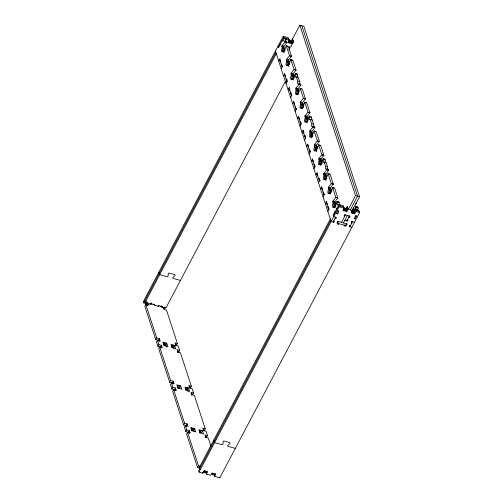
<?xml version="1.0" encoding="UTF-8"?>
<svg xmlns="http://www.w3.org/2000/svg" width="503" height="503" viewBox="0 0 503 503"><rect width="100%" height="100%" fill="white"/><g stroke="black" fill="none" stroke-linecap="round" stroke-linejoin="round"><path stroke-width="0.75" d="M353.395 207.488L353.835 209.097A2.628 1 -74.5 0 0 353.313 210.493M158.879 272.136L159.715 274.695L167.002 276.713A0.748 0.604 -18.1 0 0 168.052 276.097L168.279 273.714A0.748 0.604 -18.1 0 1 169.322 273.135L174.73 274.632A0.748 0.604 -18.1 0 1 174.969 275.569L172.95 277.449A0.748 0.604 -18.1 0 0 173.158 278.417L180.451 280.435M213.756 440.075L214.592 442.634L221.88 444.652A0.748 0.604 -18.1 0 0 222.93 444.03L223.156 441.653A0.748 0.604 -18.1 0 1 224.2 441.068L229.607 442.565A0.748 0.604 -18.1 0 1 229.846 443.501L227.828 445.388A0.748 0.604 -18.1 0 0 228.041 446.356L235.329 448.374M314.023 126.888A1.503 0.572 -74.5 0 0 314.23 126.693L314.859 127.605L311.69 131.843L312.828 135.779M289.495 64.378L288.389 60.291L291.526 56.204L288.294 46.314L286.289 45.76L283.837 52.18L283.227 50.772A2.628 1 -74.5 0 1 281.655 51.344A2.628 1 -74.5 0 1 282.252 47.791C279.869 44.987 286.899 42.548 284.365 40.894A1.503 0.572 -74.5 0 1 283.686 40.875A1.503 0.572 -74.5 0 1 283.837 39.284L283.214 36.317L288.452 37.769L289.288 40.322L288.043 42.68L289.382 43.051L289.69 42.466L289.275 41.183L290.501 41.523L290.193 42.114L291.526 42.485L292.771 40.127M294.022 78.223L292.916 74.136L296.053 70.049L292.821 60.159L290.816 59.605L288.357 66.025L287.754 64.617A2.628 1 -74.5 0 1 286.176 65.189A2.628 1 -74.5 0 1 286.779 61.636L286.477 59.455L289.521 55.644L286.289 45.76M297.411 77.286A1.503 0.572 -74.5 0 1 297.562 75.702L297.342 74.004L295.336 73.451L292.953 79.832L292.274 78.468A2.628 1 -74.5 0 1 290.703 79.034A2.628 1 -74.5 0 1 291.3 75.481L291.004 73.3L294.041 69.489L290.816 59.605M303.655 107.692L302.29 103.065L305.453 98.827L302.221 88.937L300.216 88.383L297.763 94.803L297.16 93.395A2.628 1 -74.5 0 1 295.582 93.967A2.628 1 -74.5 0 1 296.179 90.414C293.802 87.61 300.825 85.17 298.292 83.517A1.503 0.572 -74.5 0 1 297.613 83.498A1.503 0.572 -74.5 0 1 297.763 81.907L297.845 81.115L296.078 76.752A1.503 0.572 -74.5 0 1 295.406 76.733A1.503 0.572 -74.5 0 1 295.557 75.142L295.336 73.451M307.949 120.846L306.843 116.759L309.955 112.71L306.748 102.782L304.743 102.228L302.29 108.648L301.681 107.246A2.628 1 -74.5 0 1 300.109 107.812A2.628 1 -74.5 0 1 300.706 104.259L300.404 102.078L303.447 98.267L300.216 88.383M311.338 119.909A1.503 0.572 -74.5 0 1 311.489 118.324L311.275 116.627L309.263 116.074L306.811 122.493L306.208 121.091A2.628 1 -74.5 0 1 304.629 121.657A2.628 1 -74.5 0 1 305.233 118.104L304.931 115.923L307.974 112.112L304.743 102.228M317.129 148.932L316.293 145.392L319.386 141.45L316.154 131.56L314.149 131.006L311.69 137.426L311.087 136.017A2.628 1 -74.5 0 1 309.508 136.59A2.628 1 -74.5 0 1 310.112 133.037C307.729 130.233 314.752 127.793 312.218 126.14A1.503 0.572 -74.5 0 1 311.546 126.121A1.503 0.572 -74.5 0 1 311.697 124.53L311.772 123.738L310.011 119.374A1.503 0.572 -74.5 0 1 309.332 119.356A1.503 0.572 -74.5 0 1 309.483 117.765L309.263 116.074M321.882 163.469L320.776 159.382L323.888 155.339L320.675 145.405L318.669 144.851L316.217 151.271L315.607 149.869A2.628 1 -74.5 0 1 314.035 150.435A2.628 1 -74.5 0 1 314.633 146.882L314.337 144.701L317.374 140.89L314.149 131.006M325.378 162.733A1.503 0.572 -74.5 0 1 325.422 160.947L325.202 159.25L323.196 158.697L320.744 165.116L320.134 163.714A2.628 1 -74.5 0 1 318.556 164.286A2.628 1 -74.5 0 1 319.16 160.727L318.858 158.546L321.901 154.742L318.669 144.851M331.282 192.247L330.175 188.16L333.313 184.073L330.081 174.183L328.075 173.629L325.623 180.049L325.013 178.647A2.628 1 -74.5 0 1 323.442 179.213A2.628 1 -74.5 0 1 324.039 175.66C321.656 172.856 328.685 170.416 326.151 168.763A1.503 0.572 -74.5 0 1 325.472 168.744A1.503 0.572 -74.5 0 1 325.623 167.153L325.699 166.361L323.938 161.997A1.503 0.572 -74.5 0 1 323.259 161.979A1.503 0.572 -74.5 0 1 323.41 160.388L323.196 158.697M335.809 206.092L334.702 202.005L337.84 197.918L334.608 188.028L332.596 187.474L330.144 193.894L329.54 192.492A2.628 1 -74.5 0 1 327.962 193.064A2.628 1 -74.5 0 1 328.566 189.505L328.264 187.323L331.307 183.52L328.075 173.629M339.141 204.853A1.503 0.572 -74.5 0 1 339.349 203.57L339.129 201.873L337.123 201.319L334.671 207.745L334.061 206.337A2.628 1 -74.5 0 1 332.489 206.909A2.628 1 -74.5 0 1 333.087 203.35L332.785 201.169L335.828 197.365L332.596 187.474M354.143 211.317L355.866 206.507L357.872 207.06L358.092 208.758A1.503 0.572 -74.5 0 0 358.048 210.543M336.564 213.473C338.84 216.409 339.783 205.758 336.551 213.473L337.557 213.75M354.288 218.384L354.558 218.962L355.244 218.736L356.658 216.057L356.319 215.624L355.671 215.781L354.288 218.384L355.294 218.66M357.872 207.06L356.281 206.834M283.214 36.317L143.336 301.618L143.751 302.894L145.656 303.422M143.751 302.894L275.858 52.331M278.448 47.42L283.629 37.593L288.873 39.045M146.694 301.681L145.757 303.447L146.178 304.73L147.423 302.372L146.084 302.001L145.769 302.592L145.103 302.404L276.279 53.614M150.114 303.146L150.485 304.284L147.109 302.963L148.442 305.176L145.769 304.434L144.833 306.208L155.767 339.651L158.439 340.393M285.32 40.781L286.037 39.423L285.616 38.146M146.876 305.321L147.498 304.139M147.542 305.503L148.165 304.328M150.032 304.447L150.655 303.265L151.994 303.636L151.68 304.227L154.559 304.346M278.725 61.14L279.97 58.782L279.938 60.222M288.967 41.774L289.275 41.183M280.171 60.932L280.479 60.347L280.448 61.787M291.947 43.761L291.111 41.208L292.356 38.844L293.192 41.403L291.947 43.761L290.608 43.39L290.923 42.805L290.086 40.246L288.86 39.907M357.243 210.713L356.803 209.43L355.036 208.946L355.873 211.499L354.628 213.857L353.295 213.486L353.603 212.901L352.766 210.342L351.867 210.091L352.704 212.65L352.389 213.241L351.05 212.87L359.551 196.755L303.837 26.263L299.819 25.15L292.57 38.907L293.545 41.887L292.922 43.069L292.784 42.642L290.64 47.395M289.835 46.779L289.212 47.961L289.879 48.143L288.885 50.03M281.378 64.629L281.686 64.038L281.655 65.478M281.887 66.189L282.202 65.604L282.479 66.453L281.234 68.81M158.162 306.698L158.785 305.516L160.124 305.887L159.809 306.478L160.715 306.723L161.023 306.138L162.362 306.509L161.74 307.685M288.898 63.12L289.521 61.944L289.244 61.089L288.936 61.68L288.244 59.58M283.554 75.915L284.799 73.557L284.767 74.997M285 75.708L285.308 75.123L285.276 76.563M163.525 308.182L164.148 307L165.481 307.371L165.173 307.962L165.839 308.144L285.32 81.53M165.217 307.264L164.494 308.635L164.28 307.999M286.484 80.254L286.515 78.814L286.207 79.405L287.213 79.681M286.716 80.964L287.031 80.379L287.307 81.228L286.062 83.586M293.079 75.909L293.702 74.727L294.085 77.449M155.767 339.651L156.697 337.884L145.769 304.434M288.106 89.842L289.351 87.484L289.319 88.924M289.552 89.635L289.86 89.044L289.829 90.483M156.697 337.884L159.376 338.62L159.652 339.475L158.979 339.292L159.212 339.997L159.885 340.179L160.161 341.034L157.483 340.292L156.552 342.059L157.973 346.416L160.652 347.158M158.049 341.059L159.376 338.62M159.262 341.361L159.885 340.179M290.759 93.325L291.067 92.741L291.036 94.18M157.973 346.416L158.91 344.649L157.483 340.292M291.268 94.891L291.577 94.3L291.859 95.155L290.615 97.513M158.91 344.649L161.582 345.391L161.865 346.24L161.193 346.058L162.375 347.799L159.696 347.057L158.766 348.83L169.693 382.274L172.372 383.016M160.262 347.825L161.582 345.391M160.803 347.944L161.425 346.762M163.286 344.354L164.217 342.587L162.878 342.216L163.997 345.624L165.33 345.995L165.191 345.574L167.895 346.705L166.782 343.298L165.443 342.927L164.821 344.109M164.217 342.587L163.425 344.781L164.651 345.121L165.443 342.927M292.658 103.763L293.897 101.405L293.865 102.845M166.518 347.114L165.852 345.064L166.782 343.298M294.098 103.555L294.412 102.97L294.381 104.41M295.305 107.252L295.619 106.661L295.588 108.101M295.814 108.811L296.129 108.227L296.405 109.076L295.16 111.433M171.416 346.605L172.347 344.838L171.007 344.467L172.12 347.875L174.227 348.07L175.698 348.868L174.585 345.46L173.246 345.089L172.454 347.284L171.554 347.032L172.347 344.838M172.454 347.284L173.246 345.089M174.101 348.592L173.654 347.227L174.585 345.46M175.314 345.806L175.937 344.624L174.761 342.883L177.433 343.624L176.503 345.391L175.163 345.02M302.831 105.743L303.454 104.567L303.171 103.712L302.863 104.303L302.234 102.386M297.487 118.538L298.725 116.18L298.694 117.62M298.927 118.331L299.241 117.746L299.21 119.186M177.528 352.572L178.15 351.39L176.968 349.648L179.646 350.39L178.716 352.157M300.417 122.883L300.448 121.437L300.134 122.028L301.14 122.304M300.643 123.593L300.957 123.002L301.234 123.851L299.989 126.209M307.006 118.532L307.629 117.356L308.012 120.072M169.693 382.274L170.624 380.507L159.696 347.057M302.033 132.465L303.278 130.107L303.246 131.547M303.479 132.258L303.787 131.667L303.755 133.113M170.624 380.507L173.302 381.249L173.579 382.098L172.913 381.915L173.139 382.62L173.812 382.802L174.088 383.657L171.416 382.915L170.479 384.688L171.907 389.039L174.579 389.781M171.976 383.682L173.302 381.249M172.523 383.802L173.139 382.62M173.189 383.984L173.812 382.802M171.907 389.039L172.837 387.272L171.416 382.915M304.963 136.803L304.994 135.364L304.686 135.948L305.686 136.231M305.195 137.514L305.51 136.923L305.786 137.778L304.541 140.136M173.623 389.68L172.692 391.453L183.62 424.897L186.299 425.639L187.229 423.872L184.557 423.13L173.623 389.68L176.302 390.422L175.119 388.681L175.792 388.863L175.516 388.014L172.837 387.272M174.503 389.856L175.516 388.014M174.73 390.567L175.352 389.385M177.528 386.392L178.144 385.21L176.811 384.839L177.924 388.247L179.263 388.618L179.118 388.197L181.822 389.328L180.709 385.92L179.37 385.55L178.578 387.744L177.352 387.404L178.144 385.21M175.402 390.749L176.025 389.574M311.998 135.32L312.621 134.144L311.785 131.585M306.585 146.386L307.83 144.028L307.798 145.468M180.709 385.92L179.778 387.687L178.439 387.316L178.578 387.744M308.031 146.178L308.339 145.593L308.308 147.033M309.515 150.73L309.546 149.284L309.238 149.875L310.238 150.152M309.747 151.434L310.055 150.85L310.338 151.699L309.094 154.056M185.343 389.228L186.273 387.461L184.941 387.09L186.053 390.498L188.153 390.693L189.631 391.491L188.518 388.083L187.179 387.712L186.387 389.907L185.481 389.655L186.273 387.461M186.387 389.907L187.179 387.712M188.254 391.894L187.581 389.85L188.518 388.083M178.15 351.39L177.477 351.207L177.76 352.062L180.432 352.798L191.366 386.247L190.43 388.014L189.09 387.643M316.758 148.366L317.38 147.19L317.104 146.335L316.789 146.926L316.161 145.009M311.414 161.161L312.659 158.803L312.627 160.243M312.86 160.954L313.168 160.369L313.136 161.809M191.454 395.195L192.077 394.012L190.901 392.271L193.573 393.013L192.643 394.78L191.303 394.409M314.067 164.651L314.375 164.06L314.344 165.506M314.576 166.216L314.884 165.625L315.167 166.474L313.922 168.832M183.62 424.897L184.557 423.13M315.966 175.088L317.204 172.73L317.173 174.17M317.406 174.881L317.72 174.29L317.689 175.736M185.343 425.538L184.412 427.311L185.833 431.662L188.512 432.404L189.442 430.637L186.764 429.895L185.343 425.538L188.015 426.28L186.839 424.538L187.506 424.721L187.229 423.872M185.909 426.305L186.839 424.538M186.45 426.425L187.072 425.242M185.833 431.662L186.764 429.895M318.896 179.426L318.927 177.987L318.613 178.571L319.644 178.911M318.468 182.759L319.713 180.401L319.436 179.546L319.122 180.137L320.461 180.508M189.442 430.637L189.719 431.486L189.053 431.304L189.279 432.008L189.952 432.196L190.228 433.045L187.556 432.303L186.619 434.076L197.553 467.52L199.559 468.073M188.116 433.07L189.053 431.304M191.14 429.6L192.077 427.833L190.738 427.462L191.85 430.87L194.277 431.159L195.755 431.951L194.642 428.543L193.303 428.172L192.511 430.367L191.285 430.027L192.077 427.833M189.329 433.372L189.952 432.196M192.511 430.367L193.303 428.172M320.512 189.009L321.757 186.651L321.725 188.091M194.152 431.675L193.705 430.31L194.642 428.543M321.958 188.801L322.266 188.216L322.234 189.656M323.165 192.498L323.473 191.907L323.442 193.353M323.02 196.679L324.265 194.321L323.989 193.473L323.674 194.064L325.013 194.428M199.27 431.851L200.207 430.084L198.867 429.713L199.98 433.121L202.08 433.316L203.558 434.114L202.445 430.706L201.106 430.335L200.313 432.53L199.408 432.278L200.207 430.084M202.445 430.706L201.514 432.473L200.175 432.102L200.313 432.53M203.174 431.052L203.797 429.87L202.615 428.128L205.293 428.87L204.363 430.637M332.055 189.92L330.716 189.549L331.031 188.958L331.307 189.813L330.685 190.989M325.34 203.784L326.585 201.426L326.554 202.872M326.787 203.583L327.095 202.992L327.063 204.432M205.387 437.817L206.004 436.642L204.828 434.894L207.506 435.636L206.57 437.403L205.23 437.032M327.994 207.274L328.302 206.683L328.27 208.129M328.503 208.839L328.811 208.248L329.094 209.097L327.849 211.455M197.553 467.52L198.484 465.753L187.556 432.303M330.32 218.994L199.144 467.784L199.565 469.06L200.232 469.249M330.735 220.27L198.635 470.833L199.05 472.11L202.841 473.16L204.086 470.802L205.425 471.173L205.111 471.757L206.016 472.009L206.324 471.418L207.664 471.789L206.419 474.147L210.644 475.316L211.889 472.958L213.228 473.329L212.914 473.92L215.793 474.04L214.548 476.398L219.786 477.85L359.664 212.549L358.614 210.361A1.503 0.572 -74.5 0 1 358.413 210.556M333.326 215.359L338.506 205.532L343.75 206.978M199.05 472.11L338.928 206.808L337.865 204.62A1.503 0.572 -74.5 0 1 337.192 204.602A1.503 0.572 -74.5 0 1 337.343 203.011L337.123 201.319M333.156 222.1L335.746 217.189M331.144 221.546L333.835 222.288L334.451 221.113L333.785 220.924M335.13 218.371L335.803 218.554L336.419 217.378L333.734 216.63L333.181 214.926L333.803 213.75L333.942 214.177M204.803 470.512L203.872 472.279L203.765 471.959M340.506 206.085L340.078 204.803L343.329 205.702L344.165 208.261L342.927 210.619L344.259 210.99L344.574 210.399L343.738 207.84L344.964 208.179L345.8 210.738L345.486 211.329L346.825 211.7L348.07 209.342L347.233 206.783L345.989 209.141L346.825 211.7M343.845 209.707L344.153 209.122L345.379 209.462M344.964 208.179L344.649 208.77L345.989 209.141M338.324 221.509L337.085 223.866L338.425 224.237L338.733 223.646M206.934 471.104L206.004 472.87L206.419 474.147M346.165 209.279L347.309 206.419L348.283 209.399L355.533 195.642L299.819 25.15M347.648 208.06L346.41 210.417L345.071 210.047M341.443 222.37L345.379 214.9M343.448 222.923L347.391 215.46M350.289 209.952L357.545 196.201L301.825 25.703M212.624 473.354L212.002 474.53L214.863 475.322M344.31 225.187L343.995 225.778L345.335 226.149L346.58 223.791M346.806 220.924L349.396 216.013M352.458 210.933L352.766 210.342M344.8 220.371L347.472 221.113L348.095 219.93L347.428 219.748M348.774 217.189L349.44 217.378L350.063 216.196L344.712 214.718L344.09 215.894L344.762 216.083L344.341 214.8M215.064 473.354L214.127 475.121L214.548 476.398M355.036 208.946L353.798 211.304L354.628 213.857M345.957 224.967L346.624 225.155L347.246 223.973L337.658 221.32L337.035 222.502L337.708 222.684L337.287 221.408M351.44 221.722L351.855 222.999L351.188 222.816L351.742 221.421M352.477 221.823L349.887 226.734L349.415 225.294M286.37 41.447L286.999 42.359L283.837 46.59L284.975 50.533M300.096 84.265A1.503 0.572 -74.5 0 0 300.297 84.07L300.932 84.982L297.763 89.22L298.901 93.156M309.955 112.71L307.974 112.112M323.888 155.339L321.901 154.742M326.761 178.402L325.623 174.466L328.786 170.228L328.258 169.222M291.432 56.355L289.929 55.934M295.959 70.2L294.45 69.785M300.838 85.133L299.329 84.711M333.219 184.224L331.716 183.809M355.036 205.029L356.577 203.105L356.074 202.967M298.09 77.305L299.851 81.668L299.775 82.467A1.503 0.572 -74.5 0 0 299.731 84.252M312.017 119.928L312.357 119.94L313.702 125.09A1.503 0.572 -74.5 0 0 313.495 126.372M283.912 38.492L285.421 38.907M286.037 39.423L289.288 40.322M289.772 40.837L291.111 41.208M285.201 41.039L286.71 41.46M289.69 42.466L290.923 42.805M284.994 41.799L286.999 42.359M285.402 42.089L286.905 42.51M286.207 45.943L286.71 46.081M287.207 46.219L287.71 46.364M282.007 45.496L283.761 45.98M282.089 46.584L283.843 47.068M282.252 47.791L283.258 48.068L284.233 51.055L283.227 50.772M283.648 52.054L284.396 52.262M289.521 55.644L291.526 56.204M290.728 59.788L292.237 60.209M286.534 59.341L288.288 59.826M286.609 60.429L288.364 60.913M286.779 61.636L287.779 61.913L288.753 64.9A2.628 1 -74.5 0 1 288.571 65.214M289.502 63.391L288.829 63.202L288.552 62.347M287.754 64.617L288.753 64.9M288.169 65.899L288.923 66.107M294.041 69.489L296.053 70.049M295.255 73.633L295.758 73.778M296.261 73.916L296.757 74.054M295.632 74.35L297.135 74.765M291.055 73.187L292.809 73.671M293.123 74.469L292.45 74.287L292.733 75.136L294.066 75.507M291.136 74.274L292.891 74.758M296.418 76.758L297.927 77.173M291.3 75.481L292.306 75.758L293.28 78.745L292.274 78.468M297.845 81.115L299.348 81.53M292.696 79.744L293.45 79.952M299.134 83.661L300.637 84.083M298.927 84.422L300.932 84.982M300.134 88.566L301.14 88.849M295.934 88.119L297.694 88.603M296.016 89.207L297.77 89.691M296.179 90.414L297.185 90.691L298.16 93.677L297.16 93.395M297.575 94.677L298.078 94.816M303.447 98.267L305.453 98.827M303.856 98.563L305.359 98.978M304.661 102.411L306.164 102.832M300.461 101.964L302.215 102.449M300.543 103.052L302.297 103.536M300.706 104.259L301.712 104.536L302.687 107.523A2.628 1 -74.5 0 1 302.498 107.837M302.479 104.976L303.818 105.341M301.681 107.246L302.687 107.523M302.102 108.522L302.599 108.661M308.383 112.408L309.886 112.823M309.182 116.256L309.685 116.4M309.559 116.973L311.068 117.388M304.981 115.809L306.742 116.294M306.384 116.91L307.05 117.092L306.635 115.816M305.063 116.897L306.817 117.381M306.66 117.759L307.999 118.13M310.848 119.519L312.357 119.94M305.233 118.104L306.233 118.381L307.207 121.368L306.208 121.091M306.623 122.367L307.126 122.506M312.275 123.876L313.778 124.291M313.061 126.291L314.564 126.706M312.853 127.045L314.859 127.605M313.262 127.334L314.765 127.756M314.061 131.189L315.57 131.61M309.867 130.742L311.621 131.226M309.942 131.83L311.697 132.314M310.112 133.037L311.112 133.314L312.086 136.3A2.628 1 -74.5 0 1 311.904 136.615M311.954 133.955L312.621 134.144M311.087 136.017L312.086 136.3M311.502 137.3L312.005 137.438M317.374 140.89L319.386 141.45M317.783 141.186L319.292 141.601M318.588 145.034L320.09 145.455M314.388 144.587L316.142 145.071M314.469 145.675L316.224 146.159M314.633 146.882L315.639 147.159L316.613 150.146L315.607 149.869M316.412 147.599L317.745 147.964M316.689 148.448L317.355 148.637M316.029 151.145L316.532 151.284M322.31 155.031L323.813 155.446M323.115 158.885L324.617 159.3M323.486 159.596L324.995 160.011M318.915 158.432L320.669 158.917M318.99 159.52L320.751 160.004M320.587 160.382L321.926 160.753M324.278 162.004L325.781 162.425M319.16 160.727L320.166 161.004L321.14 163.991A2.628 1 -74.5 0 1 320.952 164.311M320.134 163.714L321.14 163.991M325.699 166.361L327.208 166.776M320.556 164.99L321.052 165.129M326.988 168.914L328.497 169.329M326.78 169.668L328.786 170.228M327.189 169.964L328.692 170.379M327.994 173.812L329.496 174.233M323.794 173.365L325.548 173.849M325.045 174.025L325.711 174.208L326.548 176.767L325.881 176.578M323.875 174.453L325.63 174.937M324.039 175.66L325.045 175.937L326.019 178.923A2.628 1 -74.5 0 1 325.831 179.238M325.013 178.647L326.019 178.923M325.435 179.923L326.183 180.131M331.307 183.52L333.313 184.073M332.514 187.663L334.023 188.078M328.321 187.21L330.075 187.694M355.533 195.642L359.551 196.755M328.396 188.298L330.15 188.782M328.566 189.505L329.566 189.782L330.54 192.768L329.54 192.492M331.288 191.259L330.616 191.071L330.339 190.222M329.955 193.768L330.458 193.906M335.828 197.365L337.84 197.918M336.237 197.654L337.746 198.069M337.041 201.508L338.544 201.923M337.419 202.219L338.921 202.634M356.658 207.544L358.167 207.959M332.841 201.055L334.596 201.546M334.91 202.338L334.237 202.156L334.514 203.005L336.526 203.564M332.923 202.143L334.677 202.627M338.708 204.765L340.21 205.186L339.871 205.174A1.503 0.572 -74.5 0 1 339.468 205.431M358.45 210.235L356.608 209.808A1.503 0.572 -74.5 0 1 356.407 210.002M333.087 203.35L334.093 203.627L335.067 206.614A2.628 1 -74.5 0 1 334.879 206.934M353.835 209.097L352.836 208.814L353.81 211.801M359.249 211.273L355.458 210.223L354.213 212.58L352.873 212.209L353.188 211.618L352.282 211.373L351.974 211.958L352.389 213.241M338.928 206.808L344.165 208.261M348.07 209.342L352.295 210.512M355.873 211.499L359.664 212.549M334.061 206.337L335.067 206.614M334.514 207.682L335.237 207.821M344.574 210.399L345.8 210.738M352.704 212.65L353.603 212.901M337.846 211.015L338.852 211.291M355.583 215.925L356.589 216.202M351.811 221.634L354.401 222.119M350.509 225.551L349.843 225.369L349.22 226.551L351.893 227.287M337.394 223.275L345.643 225.558M145.354 301.31L144.688 301.127L145.103 302.404M175.937 344.624L175.27 344.442L175.547 345.291L178.225 346.033L179.646 350.39M164.355 343.015L165.581 343.354M172.485 345.265L173.39 345.511M165.852 345.064L164.512 344.693L164.651 345.121M172.315 346.856L173.654 347.227M191.366 386.247L188.688 385.505L188.965 386.361L189.637 386.543L189.864 387.247L189.197 387.065L189.474 387.914L192.152 388.656L193.573 393.013M178.288 385.638L179.514 385.977M186.412 387.888L187.317 388.134M186.242 389.479L187.581 389.85M192.077 394.012L191.41 393.83L191.687 394.685L194.365 395.421L205.293 428.87M203.797 429.87L203.124 429.688L203.407 430.537L206.079 431.278L207.506 435.636M192.215 428.26L193.441 428.6M200.345 430.511L201.244 430.757M192.366 429.939L193.705 430.31M206.004 436.642L205.337 436.453L205.614 437.308L208.292 438.044L210.964 446.224M198.484 465.753L200.49 466.306M203.036 472.047L206.475 473.002M355.866 206.507L356.08 208.198A1.503 0.572 -74.5 0 0 355.879 209.487M349.025 216.101L349.44 217.378M288.546 40.498L289.382 43.051M343.423 208.431L344.259 210.99M347.057 219.83L347.472 221.113M289.464 46.867L289.879 48.143M346.209 223.879L346.624 225.155M344.92 224.872L345.335 226.149M321.555 159.979L322.153 163.337M335.488 202.602L335.872 205.318M282.17 40.341L281.686 41.95L281.548 41.523M337.048 208.28L336.909 207.852L336.425 209.455M297.858 88.962L298.694 91.521L298.021 91.332L298.304 92.187M320.562 158.439L320.977 159.715M330.094 187.632L330.716 189.549M280.253 43.981L279.769 45.584L279.63 45.157M335.13 211.914L334.992 211.486L334.508 213.096M338.003 222.955L338.425 224.237M335.382 217.277L335.803 218.554M279.058 46.238L278.58 47.842L278.021 46.138M333.414 221.012L333.835 222.288M279.668 59.373L282.17 67.044M284.491 74.148L286.999 81.819M289.036 88.069L291.545 95.746M293.595 101.996L296.104 109.667M298.424 116.771L300.932 124.442M302.969 130.698L305.478 138.369M307.522 144.619L310.03 152.29M312.35 159.394L314.859 167.065M316.896 173.315L319.405 180.992M321.448 187.242L323.957 194.913M326.277 202.017L328.786 209.688M275.43 51.055L331.156 221.546M177.433 343.624L166.506 310.175L163.827 309.439L163.55 308.584L164.217 308.767L163.833 307.591L163.387 307.465L163.525 307.893L162.192 307.522L161.633 305.818M219.578 477.209L219.786 477.85M158.244 305.396L158.615 306.534L155.584 305.308L155.723 305.73L154.383 305.365L154.012 304.227M151.265 302.944L151.68 304.227M204.696 470.481L205.111 471.757M202.634 472.518L202.841 473.16M285.918 39.045L285.842 39.844A1.503 0.572 -74.5 0 0 285.691 41.435M310.558 136.986A2.628 1 -74.5 0 1 311.112 133.314M315.079 150.831A2.628 1 -74.5 0 1 315.639 147.159M319.606 164.676A2.628 1 -74.5 0 1 320.166 161.004M325.743 162.746A1.503 0.572 -74.5 0 0 325.944 162.551L326.284 162.563L327.629 167.713A1.503 0.572 -74.5 0 0 327.478 169.304M324.598 179.797A2.628 1 -74.5 0 1 325.045 175.937M329.251 193.762A2.628 1 -74.5 0 1 329.566 189.782M333.646 207.488A2.628 1 -74.5 0 1 334.093 203.627M282.944 52.048A2.628 1 -74.5 0 1 283.258 48.068M287.226 65.585A2.628 1 -74.5 0 1 287.779 61.913M291.991 79.738A2.628 1 -74.5 0 1 292.306 75.758M296.632 94.363A2.628 1 -74.5 0 1 297.185 90.691M301.259 108.397A2.628 1 -74.5 0 1 301.712 104.536M305.679 122.053A2.628 1 -74.5 0 1 306.233 118.381"/></g></svg>
